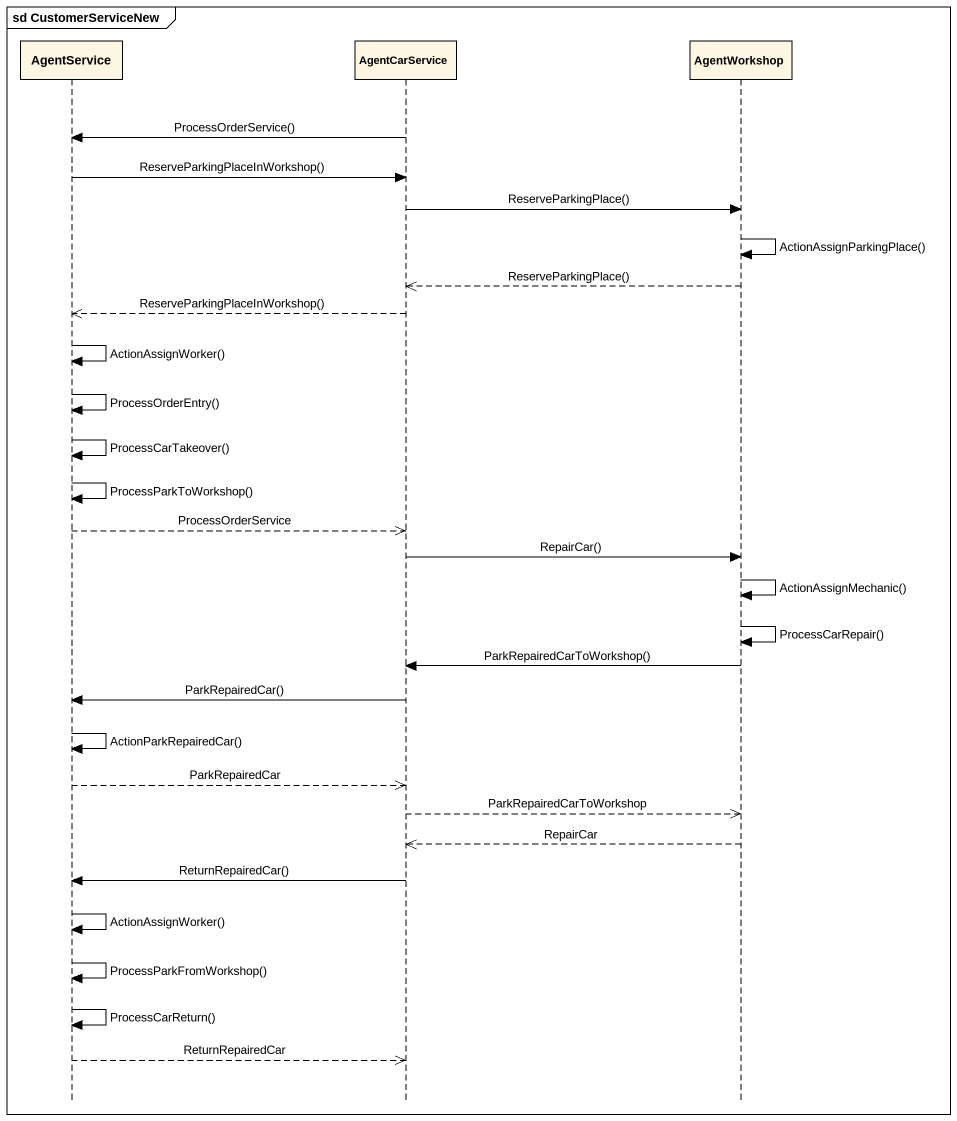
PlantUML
@startuml
mainframe sd CustomerServiceNew
hide footbox
participant AgentService
participant AgentCarService
participant AgentWorkshop

AgentCarService -> AgentService : ProcessOrderService()
AgentService -> AgentCarService : ReserveParkingPlaceInWorkshop()
AgentCarService -> AgentWorkshop : ReserveParkingPlace()
AgentWorkshop -> AgentWorkshop : ActionAssignParkingPlace()
AgentWorkshop -->> AgentCarService : ReserveParkingPlace()
AgentCarService -->> AgentService : ReserveParkingPlaceInWorkshop()
AgentService -> AgentService : ActionAssignWorker()
AgentService -> AgentService : ProcessOrderEntry()
AgentService -> AgentService : ProcessCarTakeover()
AgentService -> AgentService : ProcessParkToWorkshop()
AgentService -->> AgentCarService : ProcessOrderService
AgentCarService -> AgentWorkshop : RepairCar()
AgentWorkshop -> AgentWorkshop : ActionAssignMechanic()
AgentWorkshop -> AgentWorkshop : ProcessCarRepair()
AgentWorkshop -> AgentCarService : ParkRepairedCarToWorkshop()
AgentCarService -> AgentService : ParkRepairedCar()
AgentService -> AgentService : ActionParkRepairedCar()
AgentService -->> AgentCarService : ParkRepairedCar
AgentCarService -->> AgentWorkshop : ParkRepairedCarToWorkshop
AgentWorkshop -->> AgentCarService : RepairCar
AgentCarService -> AgentService : ReturnRepairedCar()
AgentService -> AgentService : ActionAssignWorker()
AgentService -> AgentService : ProcessParkFromWorkshop()
AgentService -> AgentService : ProcessCarReturn()
AgentService -->> AgentCarService : ReturnRepairedCar
@enduml
